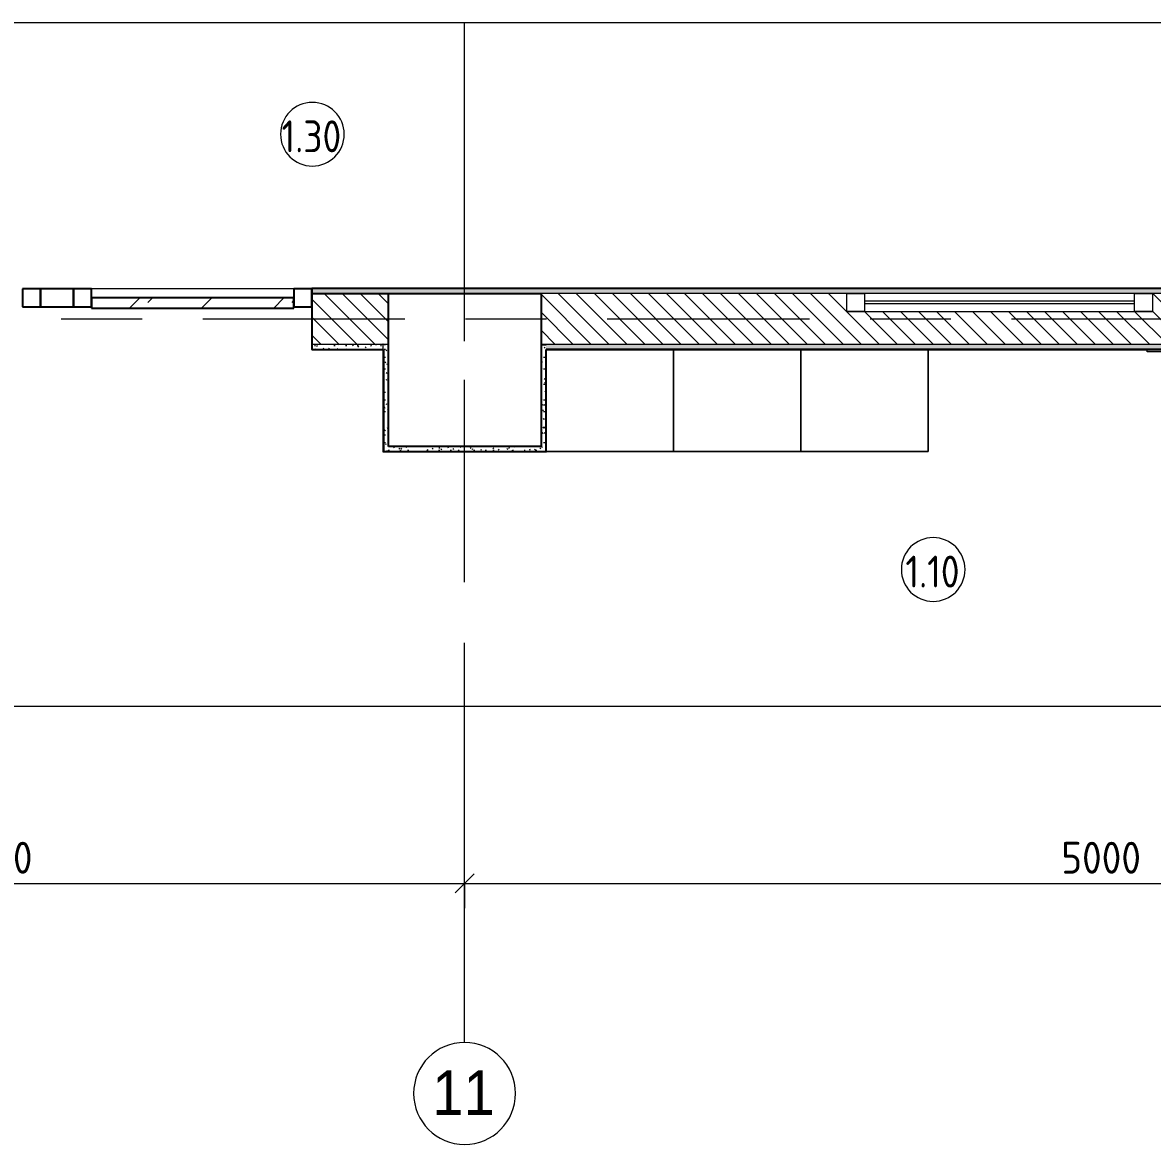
# Model space of a CAD drawing. Header units: millimetres. Extents: x 3991 to 282775, y -8553 to 29560.
# Drawn here: x 54473 to 58908, y 4562 to 8963 of the extents above; entities that cross this region are included whole.
import ezdxf

# ---------------------------------------------------------------- set-up
doc = ezdxf.new("R2010")
doc.units = ezdxf.units.MM
doc.linetypes.add('Осевая', pattern=[1587.5, 317.5, -238.125, 793.75, -238.125])
for name, color, linetype, lineweight in [('A-ANNO-DIMS', 7, 'Continuous', 9), ('A-ANNO-DIMS-50', 7, 'Continuous', 9), ('A-AREA-IDEN', 7, 'Continuous', 9), ('A-DETL-GENF', 7, 'Continuous', 9), ('A-GLAZ', 7, 'Continuous', 9), ('A-GLAZ-1', 7, 'Continuous', 15), ('A-GLAZ-CURT', 7, 'Continuous', 9), ('A-GLAZ-CURT-1', 7, 'Continuous', 25), ('A-GLAZ-CWMG', 7, 'Continuous', 9), ('A-GLAZ-CWMG-1', 7, 'Continuous', 25), ('A-WALL', 7, 'Continuous', 9), ('I-FURN', 7, 'Continuous', 9), ('I-WALL', 7, 'Continuous', 9), ('Оси', 7, 'Continuous', 9), ('Оси-1', 7, 'Continuous', 20), ('Оси-2', 7, 'Осевая', 9)]:
    doc.layers.add(name, color=color, linetype=linetype, lineweight=lineweight)
doc.layers.add('A-WALL-1', color=7, linetype='Continuous', lineweight=25, true_color=0x3c3c3c)
doc.layers.add('A-WALL-FNSH-1', color=7, linetype='Continuous', lineweight=15, true_color=0x3c3c3c)
doc.styles.add('Arial', font='arial.ttf', dxfattribs={"width": 0.9, "height": 175})
doc.styles.add('GOST Common_2', font='GOST_Common.ttf', dxfattribs={"width": 0.9, "height": 125})
doc.styles.add('ISOCPEUR', font='isocpeur.ttf', dxfattribs={"width": 0.9, "height": 125})
doc.dimstyles.new('ISO-2_5_0_9К_БОЛЬШОЙ', dxfattribs={"dimscale": 304.8, "dimtxt": 124.497647, "dimasz": 0.246063, "dimexe": 0.19685, "dimexo": 0.492126, "dimgap": 0, "dimtad": 1, "dimdec": 0, "dimrnd": 10, "dimzin": 0, "dimdsep": 46, "dimtxsty": 'ISOCPEUR', "dimblk1": 'OBLIQUE', "dimblk2": 'OBLIQUE', "dimsah": 1, "dimcen": 0.09, "dimdle": 0.19685, "dimazin": 0, "dimtfac": 1, "dimtdec": 4, "dimtix": 1, "dimtmove": 0, "dimatfit": 3, "dimfxl": 1, "dimtvp": 1, "dimtolj": 1, "dimtzin": 0, "dimarcsym": 2})
pattern_1 = [(135, (22897.75, 0), (-35.35534, -35.35534), [])]
pattern_2 = [(0, (22897.75, 0), (60.96, 15.24), [5.029, -40.691, 5.029, -40.691, -243.84]), (0, (22897.75, 0), (60.96, 15.24), [-91.44, 5.029, -86.411, 5.029, -40.691, -106.68]), (0, (22897.75, 0), (60.96, 15.24), [-228.6, 5.029, -25.451, 5.029, -71.171]), (120, (22920.61, 7.62), (-43.678227, 45.1729086), [5.029, -40.691, 5.029, -40.691, -243.84]), (120, (22920.61, 7.62), (-43.678227, 45.1729086), [-91.44, 5.029, -86.411, 5.029, -40.691, -106.68]), (120, (22920.61, 7.62), (-43.678227, 45.1729086), [-228.6, 5.029, -25.451, 5.029, -71.171]), (240, (22928.23, 38.1), (-17.281773, -60.4129086), [5.029, -40.691, 5.029, -40.691, -243.84]), (240, (22928.23, 38.1), (-17.281773, -60.4129086), [-91.44, 5.029, -86.411, 5.029, -40.691, -106.68]), (240, (22928.23, 38.1), (-17.281773, -60.4129086), [-228.6, 5.029, -25.451, 5.029, -71.171])]

# ---------------------------------------------------------------- blocks, each defined once
blk = doc.blocks.new('1_113 тумба - 1_113 тумба-31126920-Фрагмент 1_5')
at = {"layer": 'I-FURN'}
for p, q in [((-400, 1500), (0, 1500)), ((-400, 0), (-400, 1500)), ((0, 1500), (-400, 1500)), ((-400, 1000), (-400, 1500)), ((-400, 1500), (0, 1500)), ((0, 1500), (0, 0)), ((0, 1000), (0, 1500)), ((0, 1500), (0, 1000)), ((0, 1000), (-400, 1000)), ((-400, 500), (-400, 1000)), ((-400, 1000), (0, 1000)), ((-400, 1000), (0, 1000)), ((0, 1000), (-400, 1000)), ((0, 500), (0, 1000)), ((0, 1000), (0, 500)), ((-400, 500), (0, 500)), ((0, 500), (-400, 500)), ((0, 500), (-400, 500)), ((-400, 0), (-400, 500)), ((-400, 500), (0, 500)), ((0, 0), (0, 500)), ((0, 500), (0, 0)), ((0, 0), (-400, 0)), ((0, 0), (-400, 0))]:
    blk.add_line(p, q, dxfattribs=at)
blk = doc.blocks.new('Прямоугольный импост - 50 x 70 мм-31700031-Фрагмент 1_5')
at = {"layer": 'A-GLAZ-CWMG-1'}
for p, q in [((-70, 35), (0, 35)), ((-70, -35), (-70, 35)), ((0, 35), (0, -35)), ((0, -35), (-70, -35))]:
    blk.add_line(p, q, dxfattribs=at)
blk = doc.blocks.new('Системная панель - Стемалит - 40мм-31720939-Фрагмент 1_5')
at = {"layer": 'A-GLAZ-CURT-1'}
for p, q in [((65, 35), (-65, 35)), ((-65, 35), (-65, -35)), ((65, -35), (65, 35)), ((-65, -35), (65, -35))]:
    blk.add_line(p, q, dxfattribs=at)
blk = doc.blocks.new('Прямоугольный импост - 50 x 70 мм-31687886-Фрагмент 1_5')
at = {"layer": 'A-GLAZ-CWMG-1'}
for p, q in [((-35, 35), (35, 35)), ((-35, -35), (-35, 35)), ((35, 35), (35, -35)), ((35, -35), (-35, -35))]:
    blk.add_line(p, q, dxfattribs=at)
blk = doc.blocks.new('Системная панель - Стекло - 40мм-31720953-Фрагмент 1_5')
at = {"layer": 'A-GLAZ-CURT'}
h = blk.add_hatch(dxfattribs=at)
h.set_pattern_fill('FP_45', color=256, style=0, pattern_type=2)
h.set_pattern_definition([(45, (-32292.5, -7833), (-141.4214, 141.4214), [100, -300]), (45, (-32392.5, -7883), (-141.4214, 141.4214), [300, -100]), (45, (-32192.5, -7933), (-141.4214, 141.4214), [100, -300])])
h.paths.add_polyline_path([(397.5, -40), (397.5, 0), (-397.5, 0), (-397.5, -40)])
at = {"layer": 'A-GLAZ-CURT-1'}
for p, q in [((397.5, 0), (-397.5, 0)), ((-397.5, 0), (-397.5, -40)), ((397.5, -40), (397.5, 0)), ((-397.5, -40), (397.5, -40))]:
    blk.add_line(p, q, dxfattribs=at)
blk = doc.blocks.new('Прямоугольный импост - 50 x 70 мм-31702100-Фрагмент 1_5')
at = {"layer": 'A-GLAZ-CWMG-1'}
for p, q in [((-35, 35), (35, 35)), ((-35, -35), (-35, 35)), ((35, 35), (35, -35)), ((35, -35), (-35, -35))]:
    blk.add_line(p, q, dxfattribs=at)
blk = doc.blocks.new('Прямоугольный импост - 50 x 70 мм-31720914-Фрагмент 1_5')
at = {"layer": 'A-GLAZ-CWMG'}
blk.add_line((32640, 7918), (31845, 7918), dxfattribs=at)
blk = doc.blocks.new('120_Окно_СКБ_1Ст - 120_Окно_СКБ_1Ст 400х1200 EI30-24228909-Фрагмент 1_5')
at = {"layer": 'A-GLAZ'}
for p, q in [((600, 100), (-600, 100)), ((530, 70), (-530, 70)), ((530, 60), (-530, 60)), ((-600, 30), (600, 30))]:
    blk.add_line(p, q, dxfattribs=at)
at = {"layer": 'A-GLAZ-1'}
for p, q in [((-600, 30), (-600, 100)), ((-600, 100), (-530, 100)), ((-530, 100), (-530, 30)), ((530, 30), (530, 100)), ((530, 100), (600, 100)), ((600, 100), (600, 30)), ((-530, 30), (-600, 30)), ((600, 30), (530, 30))]:
    blk.add_line(p, q, dxfattribs=at)
blk = doc.blocks.new('DET_L_Линия разрыва - М100-30647533-Фрагмент 1_5')
at = {"layer": 'A-DETL-GENF'}
blk.add_line((0, 0), (17948.7, 0), dxfattribs=at)
blk = doc.blocks.new('DET_L_Линия разрыва - М100-30647532-Фрагмент 1_5')
at = {"layer": 'A-DETL-GENF'}
blk.add_line((17948.7, 0), (0, 0), dxfattribs=at)
blk = doc.blocks.new('Ось сетки - D8-29747960-Фрагмент 1_5')
at = {"layer": 'Оси-1'}
for start, end in [(360, 180), (180, 360)]:
    blk.add_arc((0, 0), 4, start, end, dxfattribs=at)
blk = doc.blocks.new('DIMBLOCK59-Фрагмент 1_5')
at = {"layer": 'A-ANNO-DIMS-50'}
for p, q in [((52507.8, 5488.5), (52507.8, 5645.5)), ((56207.8, 5488.5), (56207.8, 5645.5)), ((52447.8, 5585.5), (56207.8, 5585.5)), ((52507.8, 5585.5), (52507.8, 5488.5)), ((56207.8, 5585.5), (56207.8, 5488.5))]:
    blk.add_line(p, q, dxfattribs=at)
at = {"layer": 'A-ANNO-DIMS-50', "lineweight": 20}
for p, q in [((52507.8, 5585.5), (52545.3, 5623)), ((56207.8, 5585.5), (56245.3, 5623)), ((52507.8, 5585.5), (52470.3, 5548)), ((56207.8, 5585.5), (56170.3, 5548))]:
    blk.add_line(p, q, dxfattribs=at)
at = {"layer": 'A-ANNO-DIMS-50', "color": 0, "insert": (54199.7, 5748.8), "char_height": 125, "width": 379.239, "attachment_point": 1, "line_spacing_factor": 1.149209, "style": 'ISOCPEUR'}
blk.add_mtext('3700', dxfattribs=at)
blk = doc.blocks.new('_Oblique')
at = {"color": 0, "linetype": 'ByBlock', "lineweight": -2}
blk.add_line((-0.5, -0.5), (0.5, 0.5), dxfattribs=at)
blk = doc.blocks.new('DIMBLOCK60-Фрагмент 1_5')
at = {"layer": 'A-ANNO-DIMS-50'}
for p, q in [((56207.8, 5488.5), (56207.8, 5645.5)), ((61207.8, 5488.5), (61207.8, 5645.5)), ((56207.8, 5585.5), (61207.8, 5585.5)), ((56207.8, 5585.5), (56207.8, 5488.5)), ((61207.8, 5585.5), (61207.8, 5488.5))]:
    blk.add_line(p, q, dxfattribs=at)
at = {"layer": 'A-ANNO-DIMS-50', "lineweight": 20}
for p, q in [((56207.8, 5585.5), (56245.3, 5623)), ((61207.8, 5585.5), (61245.3, 5623)), ((56207.8, 5585.5), (56170.3, 5548)), ((61207.8, 5585.5), (61170.3, 5548))]:
    blk.add_line(p, q, dxfattribs=at)
at = {"layer": 'A-ANNO-DIMS-50', "color": 0, "insert": (58549.7, 5748.8), "char_height": 125, "width": 379.239, "attachment_point": 1, "line_spacing_factor": 1.149209, "style": 'ISOCPEUR'}
blk.add_mtext('5000', dxfattribs=at)
blk = doc.blocks.new('Марка_Помещения - Номер-25198446-Фрагмент 1_5')
at = {"layer": 'A-AREA-IDEN'}
for start, end in [(360, 180), (180, 360)]:
    blk.add_arc((0, 0), 2.5, start, end, dxfattribs=at)

msp = doc.modelspace()

# ---------------------------------------------------------------- hatches: boundary and pattern name
at = {"layer": 'I-WALL'}
h = msp.add_hatch(dxfattribs=at)
h.set_pattern_fill('FP_13', color=256, style=0, pattern_type=2)
h.set_pattern_definition(pattern_2)
h.paths.add_polyline_path([(60887.8, 7900), (61437.8, 7900), (61437.8, 7920), (55607.8, 7920), (55607.8, 7900), (58907.8, 7900)])
h.paths.add_polyline_path([(53107.8, 7900), (53107.8, 7920), (49894.9, 7920), (49854.9, 7900), (52107.5, 7900)])
h = msp.add_hatch(dxfattribs=at)
h.set_pattern_fill('FP_12', color=256, style=0, pattern_type=2)
h.set_pattern_definition(pattern_1)
h.paths.add_polyline_path([(55889.1, 7700), (55909.1, 7700), (55909.1, 7900), (55607.8, 7900), (55607.8, 7700), (55887.8, 7700)])
h.paths.add_polyline_path([(53107.8, 7700), (53107.8, 7900), (52557.8, 7900), (52557.8, 7700), (52639.4, 7700)])
h = msp.add_hatch(dxfattribs=at)
h.set_pattern_fill('FP_12', color=256, style=0, pattern_type=2)
h.set_pattern_definition(pattern_1)
h.paths.add_polyline_path([(60887.8, 7700), (60887.8, 7900), (58907.8, 7900), (58907.8, 7830), (57707.8, 7830), (57707.8, 7900), (56507.8, 7900), (56507.8, 7700), (60383.9, 7700)])
h = msp.add_hatch(dxfattribs=at)
h.set_pattern_fill('FP_13', color=256, style=0, pattern_type=2)
h.set_pattern_definition(pattern_2)
h.paths.add_polyline_path([(55889.1, 7680), (55889.1, 7700), (55607.8, 7700), (55607.8, 7680)])
h = msp.add_hatch(dxfattribs=at)
h.set_pattern_fill('FP_13', color=256, style=0, pattern_type=2)
h.set_pattern_definition(pattern_2)
h.paths.add_polyline_path([(55909.1, 7280), (55909.1, 7700), (55889.1, 7700), (55889.1, 7280)])
h = msp.add_hatch(dxfattribs=at)
h.set_pattern_fill('FP_13', color=256, style=0, pattern_type=2)
h.set_pattern_definition(pattern_2)
h.paths.add_polyline_path([(56507.8, 7300), (56527.8, 7300), (56527.8, 7700), (56507.8, 7700)])
h = msp.add_hatch(dxfattribs=at)
h.set_pattern_fill('FP_13', color=256, style=0, pattern_type=2)
h.set_pattern_definition(pattern_2)
h.paths.add_polyline_path([(60107.8, 7680), (60107.8, 7700), (56527.8, 7700), (56527.8, 7680), (60087.8, 7680)])
h = msp.add_hatch(dxfattribs=at)
h.set_pattern_fill('FP_13', color=256, style=0, pattern_type=2)
h.set_pattern_definition(pattern_2)
h.paths.add_polyline_path([(55909.1, 7280), (56527.8, 7280), (56527.8, 7300), (55909.1, 7300)])

# ---------------------------------------------------------------- linework, layer by layer
at = {"layer": 'A-WALL'}
for p, q in [((57707.8, 7900), (56507.8, 7900)), ((60887.8, 7900), (58907.8, 7900)), ((55909.1, 7700), (55607.8, 7700)), ((55886.8, 7679), (55886.8, 7680)), ((60187.8, 7700), (56527.8, 7700)), ((56528.8, 7679), (56527.8, 7679))]:
    msp.add_line(p, q, dxfattribs=at)
at = {"layer": 'A-WALL-1'}
for p, q in [((55607.8, 7920), (55607.8, 7680)), ((61417.8, 7920), (55607.8, 7920)), ((55607.8, 7900), (56507.8, 7900)), ((55909.1, 7300), (55909.1, 7900)), ((56507.8, 7900), (56507.8, 7300)), ((55607.8, 7680), (55889.1, 7680)), ((55887.8, 7700), (55886.8, 7700)), ((55889.1, 7680), (55889.1, 7280)), ((56507.8, 7700), (56527.8, 7700)), ((56527.8, 7280), (56527.8, 7680)), ((60087.8, 7680), (56527.8, 7680)), ((55889.1, 7280), (56527.8, 7280)), ((56507.8, 7300), (55909.1, 7300))]:
    msp.add_line(p, q, dxfattribs=at)
at = {"layer": 'A-WALL-FNSH-1'}
for p, q in [((61416.8, 7921), (55607.8, 7921)), ((55607.8, 7921), (55607.8, 7920)), ((55886.8, 7680), (55607.8, 7680)), ((55607.8, 7680), (55607.8, 7679)), ((55607.8, 7679), (55886.8, 7679)), ((55886.8, 7700), (55886.8, 7680)), ((55886.8, 7679), (55886.8, 7279)), ((55887.8, 7280), (55887.8, 7700)), ((56528.8, 7679), (60086.8, 7679)), ((56528.8, 7279), (56528.8, 7679)), ((55886.8, 7280), (55889.1, 7280)), ((55886.8, 7279), (56528.8, 7279)), ((56527.8, 7280), (56527.8, 7279))]:
    msp.add_line(p, q, dxfattribs=at)
at = {"layer": 'I-WALL'}
for p, q in [((58887.8, 7671), (58887.8, 7679)), ((60079.8, 7671), (58887.8, 7671))]:
    msp.add_line(p, q, dxfattribs=at)
at = {"layer": 'Оси'}
for p, q in [((56207.8, 7712.8), (56207.8, 8962.8)), ((56207.8, 4961.6), (56207.8, 6211.6))]:
    msp.add_line(p, q, dxfattribs=at)
at = {"layer": 'Оси-2'}
for p, q in [((49861.7, 7800), (85387.7, 7800)), ((56207.8, 6211.6), (56207.8, 7712.8))]:
    msp.add_line(p, q, dxfattribs=at)

# ---------------------------------------------------------------- block references
at = {"layer": 'A-AREA-IDEN', "xscale": 49.99999999999998, "yscale": 49.99999999999998, "zscale": 49.99999999999998}
for p in [(55610.2, 8524.9), (58047.2, 6817.2)]:
    msp.add_blockref('Марка_Помещения - Номер-25198446-Фрагмент 1_5', p, dxfattribs=at)
at = {"layer": 'A-DETL-GENF'}
for name, p in [('DET_L_Линия разрыва - М100-30647533-Фрагмент 1_5', (49897.6, 8962.8)), ('DET_L_Линия разрыва - М100-30647532-Фрагмент 1_5', (49897.6, 6279.9))]:
    msp.add_blockref(name, p, dxfattribs=at)
at = {"layer": 'A-GLAZ'}
msp.add_blockref('120_Окно_СКБ_1Ст - 120_Окно_СКБ_1Ст 400х1200 EI30-24228909-Фрагмент 1_5', (58307.8, 7800), dxfattribs=at)
at = {"layer": 'A-GLAZ-CURT'}
for name, p in [('Системная панель - Стемалит - 40мм-31720939-Фрагмент 1_5', (54607.8, 7883)), ('Системная панель - Стекло - 40мм-31720953-Фрагмент 1_5', (55140.3, 7883))]:
    msp.add_blockref(name, p, dxfattribs=at)
at = {"layer": 'A-GLAZ-CWMG', "extrusion": (0, 0, -1), "rotation": 180}
for name, p in [('Прямоугольный импост - 50 x 70 мм-31687886-Фрагмент 1_5', (-54507.8, 7883)), ('Прямоугольный импост - 50 x 70 мм-31702100-Фрагмент 1_5', (-54707.8, 7883)), ('Прямоугольный импост - 50 x 70 мм-31700031-Фрагмент 1_5', (-55607.8, 7883))]:
    msp.add_blockref(name, p, dxfattribs=at)
at = {"layer": 'A-GLAZ-CWMG'}
msp.add_blockref('Прямоугольный импост - 50 x 70 мм-31720914-Фрагмент 1_5', (22897.8, 0), dxfattribs=at)
at = {"layer": 'I-FURN', "rotation": 270.0000000000001}
msp.add_blockref('1_113 тумба - 1_113 тумба-31126920-Фрагмент 1_5', (56527.8, 7280), dxfattribs=at)
at = {"layer": 'Оси-1', "xscale": 49.99999999999998, "yscale": 49.99999999999998, "zscale": 49.99999999999998}
msp.add_blockref('Ось сетки - D8-29747960-Фрагмент 1_5', (56207.8, 4761.6), dxfattribs=at)

# ---------------------------------------------------------------- texts
at = {"layer": 'A-AREA-IDEN', "char_height": 125, "attachment_point": 1, "style": 'GOST Common_2'}
for s, insert, width in [('1.30', (55489.2, 8579.1), 303.038), ('1.10', (57938.2, 6871.4), 274.177)]:
    msp.add_mtext(s, dxfattribs=dict(at, insert=insert, width=width))
at = {"layer": 'Оси', "insert": (56081.4, 4851.9), "char_height": 175, "width": 303.038, "attachment_point": 1, "style": 'Arial'}
msp.add_mtext('11', dxfattribs=at)

# ---------------------------------------------------------------- dimensions: what is measured, and where the dimension line sits
at = {"layer": 'A-ANNO-DIMS'}
for base, p1, p2, override, picture, middle in [((56207.8, 5585.5), (52507.8, 5638.5), (56207.8, 5638.5), {"dimpost": '<>', "dimfxl": 3700}, 'DIMBLOCK59-Фрагмент 1_5', (54357.8, 5648)), ((61207.8, 5585.5), (56207.8, 5638.5), (61207.8, 5638.5), {"dimpost": '<>', "dimfxl": 5000}, 'DIMBLOCK60-Фрагмент 1_5', (58707.8, 5648))]:
    dim = msp.add_linear_dim(base=base, p1=p1, p2=p2, dimstyle='ISO-2_5_0_9К_БОЛЬШОЙ', override=override, dxfattribs=at)
    dim.commit()
    dim.dimension.update_dxf_attribs({"geometry": picture, "text_midpoint": middle})

doc.saveas('drawing.dxf')
